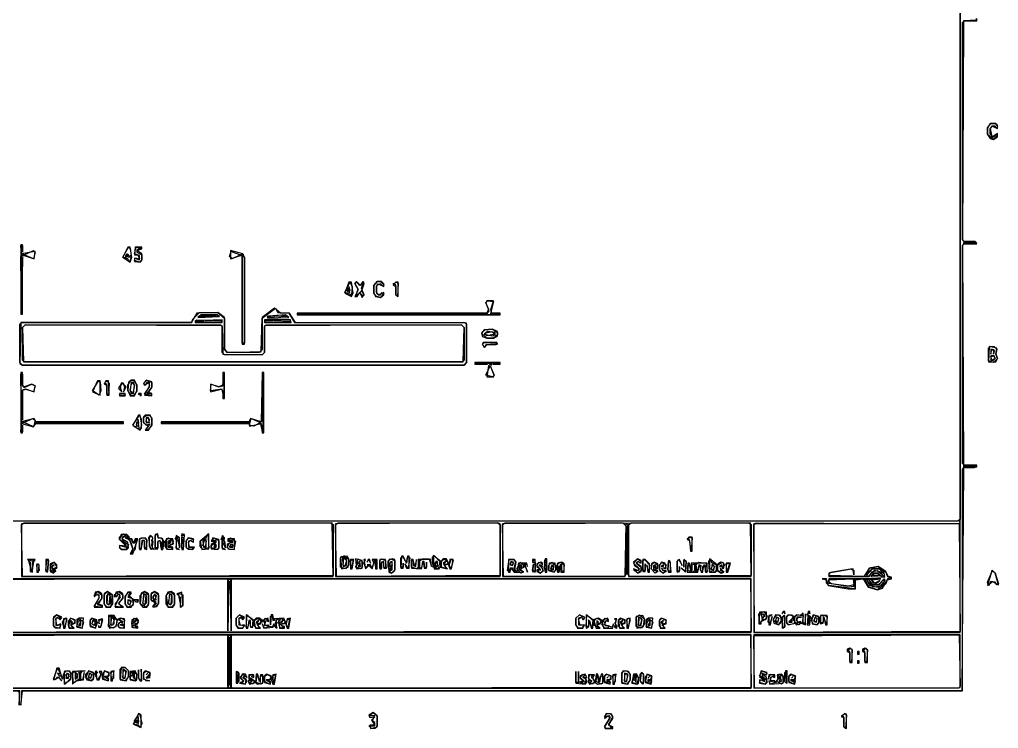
# Model space of a CAD drawing. Extents: x 68 to 2449, y 29 to 1727.
# Drawn here: x 1276 to 2449, y 29 to 878 of the extents above; entities that cross this region are included whole.
import ezdxf

# ---------------------------------------------------------------- set-up
doc = ezdxf.new("R2010")
doc.units = 0
doc.layers.add('EDGES', color=7, linetype='Continuous')

msp = doc.modelspace()

# ---------------------------------------------------------------- linework, layer by layer
at = {"layer": 'EDGES'}
for points in [[(151, 1676), (153, 1678), (2401, 1678), (2403, 1676), (2403, 279), (2400, 277), (901, 277), (899, 77), (153, 77), (151, 79)], [(151, 1677), (152, 77), (900, 77), (900, 275), (902, 277), (2401, 278), (2403, 276), (2401, 274), (2156, 274), (2156, 144), (2403, 144), (2403, 1677)], [(2440, 753), (2445, 753), (2448, 750), (2447, 747), (2445, 750), (2441, 750), (2439, 747), (2441, 737), (2444, 737), (2446, 740), (2448, 739), (2443, 734), (2436, 740), (2436, 748)], [(2439, 753), (2436, 748), (2436, 740), (2439, 735), (2443, 734), (2448, 737), (2448, 741), (2442, 737), (2439, 741), (2439, 747), (2442, 750), (2448, 747), (2448, 751), (2446, 753)], [(2407, 610), (2409, 612), (2421, 612), (2423, 610)], [(1278, 608), (1278, 525), (1280, 525), (1280, 593), (1279, 525), (1278, 594), (1282, 595), (1294, 591), (1295, 600), (1279, 597), (1278, 607), (1280, 607), (1280, 599), (1280, 608)], [(1295, 599), (1293, 591), (1282, 596), (1293, 601)], [(1407, 605), (1409, 604), (1410, 595), (1408, 594), (1405, 597), (1403, 594), (1410, 593), (1408, 587), (1406, 591), (1400, 593)], [(1406, 605), (1400, 593), (1409, 587), (1411, 593), (1409, 605)], [(1416, 605), (1422, 604), (1417, 602), (1417, 599), (1423, 596), (1423, 590), (1420, 587), (1414, 589), (1415, 592), (1420, 590), (1420, 595), (1414, 597)], [(1415, 605), (1414, 596), (1418, 596), (1420, 591), (1414, 592), (1414, 588), (1421, 587), (1423, 589), (1423, 597), (1417, 601), (1423, 603), (1423, 605)], [(1528, 594), (1530, 600), (1541, 596), (1531, 591)], [(1529, 601), (1529, 591), (1541, 595), (1546, 593), (1546, 490), (1543, 490), (1543, 593), (1543, 489), (1546, 489), (1546, 593), (1544, 597)], [(1278, 596), (1282, 596)], [(1404, 596), (1406, 597), (1407, 595), (1405, 594)], [(1541, 596), (1545, 596)], [(1672, 563), (1675, 558), (1674, 548), (1666, 551)], [(1671, 563), (1666, 550), (1674, 546), (1676, 550), (1674, 563)], [(1688, 564), (1689, 561), (1686, 553), (1679, 546), (1682, 555), (1678, 562), (1680, 564), (1685, 559)], [(1680, 564), (1678, 561), (1682, 554), (1678, 546), (1681, 546), (1684, 551), (1687, 545), (1689, 549), (1686, 556), (1689, 564), (1684, 559)], [(1705, 564), (1709, 564), (1713, 560), (1712, 558), (1709, 561), (1704, 559), (1704, 550), (1706, 548), (1709, 548), (1711, 551), (1713, 550), (1709, 545), (1704, 546), (1701, 550), (1701, 559)], [(1705, 564), (1701, 559), (1701, 550), (1703, 546), (1709, 545), (1713, 548), (1713, 551), (1707, 548), (1704, 551), (1704, 558), (1706, 561), (1713, 558), (1713, 561), (1710, 564)], [(1728, 563), (1730, 562), (1729, 546), (1727, 548), (1727, 560), (1724, 561)], [(1727, 563), (1724, 560), (1727, 558), (1727, 548), (1730, 546), (1730, 563)], [(1671, 558), (1672, 553), (1669, 553), (1670, 556), (1669, 552), (1672, 551)], [(1686, 553), (1689, 548), (1688, 546), (1684, 551)], [(1844, 540), (1840, 524), (1609, 525), (1837, 526), (1839, 529), (1835, 539), (1837, 541)], [(1852, 526), (1842, 526), (1841, 530), (1844, 541), (1836, 541), (1835, 538), (1838, 531), (1836, 526), (1609, 526), (1609, 524), (1852, 524)], [(1672, 548), (1674, 547)], [(1812, 513), (1812, 467), (1809, 464), (1280, 464), (1277, 467), (1277, 513), (1279, 515), (1483, 515), (1484, 519), (1492, 527), (1514, 527), (1522, 520), (1522, 483), (1525, 479), (1566, 480), (1567, 520), (1583, 532), (1586, 527), (1599, 526), (1606, 515), (1810, 515)], [(1812, 514), (1607, 515), (1600, 526), (1589, 526), (1582, 532), (1567, 521), (1567, 483), (1564, 479), (1525, 479), (1522, 483), (1522, 521), (1514, 527), (1489, 526), (1482, 515), (1278, 515), (1277, 466), (1280, 464), (1809, 464), (1812, 467)], [(1487, 516), (1489, 518), (1519, 517), (1518, 515)], [(1487, 517), (1487, 515), (1519, 515), (1519, 518)], [(1490, 521), (1516, 522), (1513, 524), (1494, 524)], [(1491, 522), (1494, 524), (1502, 524), (1504, 522)], [(1504, 522), (1506, 524), (1516, 522)], [(1570, 517), (1600, 518), (1602, 516), (1571, 515)], [(1570, 518), (1570, 515), (1602, 515), (1601, 518)], [(1598, 522), (1573, 521), (1575, 523), (1589, 524)], [(1599, 521), (1595, 524), (1573, 522), (1574, 520)], [(1841, 525), (1851, 525)], [(1280, 509), (1283, 512), (1517, 512), (1519, 510), (1520, 477), (1567, 476), (1570, 479), (1570, 510), (1572, 512), (1806, 512), (1809, 509), (1809, 470), (1807, 468), (1282, 468), (1280, 470)], [(1280, 509), (1281, 468), (1808, 468), (1809, 509), (1806, 512), (1570, 511), (1570, 479), (1567, 476), (1522, 476), (1519, 479), (1519, 511), (1283, 512)], [(1830, 502), (1834, 506), (1843, 507), (1849, 503), (1849, 500), (1844, 496), (1836, 496)], [(1830, 502), (1831, 498), (1836, 496), (1844, 496), (1849, 499), (1849, 504), (1843, 507), (1833, 506)], [(1833, 501), (1843, 499), (1846, 500), (1846, 503), (1837, 504)], [(1834, 502), (1842, 504), (1846, 501), (1836, 499)], [(1831, 489), (1833, 491), (1848, 490), (1847, 488), (1835, 488), (1834, 485)], [(1831, 489), (1833, 485), (1836, 488), (1849, 489), (1848, 491), (1832, 491)], [(2439, 486), (2444, 486), (2447, 483), (2446, 477), (2448, 472), (2443, 467), (2437, 469), (2437, 484)], [(2438, 486), (2437, 468), (2446, 468), (2448, 472), (2446, 477), (2447, 484)], [(2440, 483), (2440, 477), (2441, 483), (2444, 481), (2443, 477), (2444, 482)], [(2440, 474), (2443, 475), (2445, 472), (2441, 470)], [(2440, 475), (2440, 470), (2443, 470), (2445, 472), (2444, 475)], [(1822, 467), (1822, 465), (1837, 465), (1823, 465), (1823, 467), (1841, 466), (1838, 463), (1836, 450), (1844, 450), (1845, 452), (1841, 462), (1842, 467), (1851, 466), (1843, 465), (1852, 465), (1852, 467)], [(1840, 463), (1845, 452), (1843, 450), (1835, 452)], [(1278, 455), (1278, 383), (1280, 383), (1280, 392), (1280, 384), (1278, 384), (1279, 394), (1293, 390), (1296, 394), (1401, 394), (1401, 396), (1296, 396), (1294, 400), (1279, 396), (1278, 453), (1280, 453), (1280, 439), (1282, 437), (1291, 441), (1295, 439), (1293, 432), (1284, 435), (1280, 434), (1280, 398), (1280, 434), (1284, 435), (1294, 432), (1295, 439), (1291, 441), (1282, 438), (1280, 440), (1280, 455)], [(1410, 446), (1413, 446), (1417, 440), (1417, 433), (1413, 427), (1410, 427), (1406, 434), (1406, 440)], [(1410, 446), (1407, 443), (1406, 434), (1409, 427), (1414, 427), (1417, 433), (1417, 440), (1414, 446)], [(1429, 446), (1435, 443), (1435, 438), (1429, 430), (1434, 430), (1434, 427), (1426, 429), (1432, 438), (1432, 443), (1429, 443), (1427, 440), (1425, 442)], [(1428, 446), (1425, 442), (1426, 440), (1431, 443), (1432, 439), (1426, 428), (1435, 427), (1435, 430), (1431, 431), (1435, 437), (1435, 444)], [(1569, 455), (1567, 455), (1566, 396), (1553, 400), (1551, 396), (1446, 396), (1446, 394), (1551, 394), (1552, 391), (1566, 394), (1567, 383), (1569, 383)], [(1520, 455), (1520, 440), (1515, 438), (1505, 441), (1505, 432), (1518, 435), (1520, 433), (1520, 424), (1522, 424), (1522, 455)], [(1521, 454), (1521, 425), (1519, 435), (1505, 433), (1506, 441), (1515, 438), (1520, 439)], [(1568, 454), (1568, 383), (1565, 395), (1567, 397)], [(1371, 445), (1373, 444), (1374, 433), (1372, 428), (1364, 433)], [(1370, 445), (1364, 432), (1373, 428), (1373, 445)], [(1381, 445), (1384, 442), (1383, 428), (1381, 429), (1381, 441), (1378, 442)], [(1380, 445), (1378, 441), (1381, 440), (1381, 428), (1384, 428), (1383, 445)], [(1399, 443), (1395, 436), (1399, 432), (1397, 438), (1400, 443), (1402, 438), (1401, 432), (1404, 438)], [(1395, 437), (1398, 437)], [(1411, 443), (1414, 440), (1412, 430), (1409, 434)], [(1410, 443), (1409, 434), (1410, 430), (1413, 430), (1414, 440), (1413, 443)], [(1396, 429), (1402, 430), (1403, 428), (1397, 427)], [(1396, 430), (1396, 427), (1403, 427), (1403, 430)], [(1419, 429), (1421, 430), (1422, 428)], [(1419, 430), (1422, 427), (1422, 430)], [(1295, 398), (1293, 390), (1282, 395), (1292, 400)], [(1420, 404), (1422, 399), (1422, 388), (1420, 386), (1418, 399), (1419, 394), (1417, 393), (1417, 396), (1416, 392), (1419, 391), (1414, 390), (1412, 392)], [(1419, 404), (1412, 392), (1421, 386), (1423, 392), (1421, 404)], [(1428, 404), (1432, 404), (1435, 400), (1435, 392), (1430, 386), (1428, 388), (1433, 393), (1428, 392), (1425, 395), (1425, 401)], [(1427, 404), (1425, 402), (1425, 395), (1431, 391), (1427, 386), (1431, 386), (1435, 392), (1435, 400), (1433, 404)], [(1429, 401), (1432, 399), (1431, 395), (1428, 396)], [(1428, 401), (1428, 395), (1432, 395), (1431, 401)], [(1552, 392), (1554, 400), (1565, 395), (1557, 391)], [(1278, 395), (1282, 395)], [(1295, 395), (1400, 395)], [(1446, 395), (1552, 395)], [(2407, 343), (2423, 343), (2420, 341), (2409, 341)], [(1279, 273), (1282, 275), (1649, 275), (1652, 273), (1652, 212), (1280, 211)], [(1279, 274), (1279, 211), (1652, 211), (1651, 275)], [(1655, 273), (1658, 275), (1849, 275), (1852, 273), (1852, 212), (1656, 211)], [(1655, 274), (1655, 211), (1852, 211), (1852, 274), (1849, 275)], [(1855, 273), (1858, 275), (1999, 275), (2003, 271), (2003, 214), (2001, 211), (1856, 211)], [(1855, 274), (1855, 211), (2002, 211), (2003, 274), (2006, 273), (2006, 211), (2153, 211), (2152, 275)], [(2005, 272), (2009, 275), (2150, 275), (2153, 273), (2153, 212), (2007, 211), (2005, 214)], [(2156, 273), (2159, 275), (2402, 274), (2403, 145), (2157, 144)], [(1401, 262), (1407, 258), (1405, 256), (1402, 259), (1399, 258), (1400, 254), (1407, 249), (1404, 243), (1399, 243), (1396, 246), (1397, 248), (1404, 246), (1404, 249), (1396, 255), (1396, 258)], [(1398, 261), (1396, 255), (1404, 247), (1396, 248), (1396, 245), (1398, 243), (1405, 243), (1407, 245), (1406, 252), (1399, 256), (1402, 259), (1409, 254), (1412, 244), (1409, 238), (1412, 238), (1418, 256), (1415, 256), (1413, 251), (1411, 256), (1406, 256), (1408, 258), (1405, 261)], [(1433, 260), (1431, 257), (1433, 244), (1442, 244), (1442, 252), (1444, 254), (1446, 252), (1446, 243), (1448, 243), (1448, 256), (1443, 257), (1442, 262), (1439, 261), (1439, 244), (1437, 243), (1435, 248), (1436, 257)], [(1434, 260), (1436, 256), (1434, 254), (1436, 253), (1435, 243), (1432, 247), (1432, 257)], [(1441, 262), (1442, 257), (1446, 257), (1449, 253), (1448, 244), (1446, 245), (1445, 254), (1442, 253), (1442, 245), (1439, 245), (1439, 260)], [(1464, 260), (1464, 244), (1468, 243), (1464, 245), (1465, 254), (1463, 256), (1465, 260), (1468, 245), (1468, 257)], [(1470, 260), (1472, 262), (1474, 260)], [(1471, 262), (1470, 247), (1471, 243), (1473, 243), (1474, 261)], [(1471, 258), (1473, 257)], [(1502, 262), (1503, 245), (1496, 243), (1493, 247), (1493, 253), (1500, 257)], [(1503, 262), (1493, 253), (1495, 243), (1503, 244)], [(1520, 260), (1521, 254), (1518, 255)], [(1519, 260), (1519, 244), (1523, 243), (1519, 245), (1519, 254), (1522, 253), (1523, 245), (1521, 249), (1522, 257)], [(2079, 258), (2082, 257), (2081, 241), (2079, 255), (2076, 256)], [(2078, 258), (2076, 255), (2079, 254), (2080, 241), (2082, 241), (2082, 258)], [(1416, 256), (1415, 244), (1410, 238), (1412, 244), (1408, 255), (1410, 256), (1412, 251), (1414, 251)], [(1422, 257), (1426, 257), (1429, 254), (1428, 244), (1426, 245), (1426, 254), (1423, 254), (1422, 244), (1420, 244), (1420, 255)], [(1420, 256), (1420, 243), (1422, 243), (1424, 254), (1426, 253), (1426, 244), (1429, 243), (1429, 255), (1427, 257)], [(1455, 257), (1461, 253), (1459, 249), (1454, 250), (1458, 252), (1457, 254), (1454, 253), (1454, 246), (1459, 246), (1459, 243), (1454, 243), (1451, 247), (1451, 253)], [(1452, 256), (1452, 244), (1460, 243), (1460, 246), (1454, 247), (1461, 250), (1460, 256)], [(1454, 253), (1458, 253), (1456, 251)], [(1472, 256), (1472, 243), (1470, 247)], [(1479, 257), (1485, 255), (1484, 252), (1482, 254), (1479, 253), (1479, 246), (1486, 246), (1483, 243), (1479, 243), (1476, 246), (1476, 253)], [(1479, 257), (1476, 254), (1476, 245), (1484, 243), (1486, 246), (1480, 246), (1479, 252), (1481, 254), (1485, 252), (1485, 256)], [(1500, 255), (1496, 253), (1497, 246), (1500, 246)], [(1498, 254), (1500, 253), (1499, 246), (1496, 248)], [(1509, 257), (1515, 254), (1515, 245), (1513, 243), (1506, 245), (1506, 248), (1512, 252), (1512, 254), (1507, 254)], [(1508, 257), (1506, 253), (1512, 253), (1506, 249), (1506, 244), (1513, 243), (1515, 244), (1515, 255)], [(1510, 249), (1509, 246), (1512, 246), (1512, 249)], [(1511, 249), (1512, 247), (1510, 246)], [(1529, 257), (1535, 253), (1533, 243), (1528, 243), (1525, 246), (1528, 251), (1532, 252), (1531, 254), (1526, 254)], [(1526, 256), (1526, 253), (1532, 253), (1525, 249), (1526, 244), (1534, 243), (1534, 256)], [(1529, 249), (1528, 246), (1532, 246), (1532, 249)], [(1528, 247), (1532, 248), (1531, 246)], [(1665, 236), (1671, 231), (1671, 225), (1667, 220), (1661, 222), (1661, 233), (1663, 235), (1664, 223), (1668, 224), (1668, 231), (1664, 234)], [(1669, 235), (1661, 234), (1662, 220), (1670, 222), (1671, 232)], [(1734, 235), (1733, 221), (1736, 221), (1736, 227), (1736, 222), (1733, 222), (1733, 233), (1735, 235), (1740, 227), (1741, 234), (1744, 233), (1742, 221), (1738, 226), (1740, 221), (1743, 221), (1743, 235), (1741, 235), (1740, 227), (1736, 235)], [(1773, 236), (1780, 229), (1778, 220), (1772, 222), (1771, 234)], [(1772, 236), (1773, 220), (1779, 220), (1780, 222), (1789, 220), (1785, 224), (1790, 226), (1792, 220), (1794, 220), (1796, 231), (1792, 231), (1791, 225), (1788, 232), (1784, 232), (1781, 229)], [(1286, 231), (1289, 228), (1289, 217), (1292, 216), (1292, 227), (1295, 231)], [(1287, 231), (1293, 229), (1291, 216)], [(1292, 230), (1295, 230)], [(1299, 226), (1300, 218), (1298, 216), (1297, 225)], [(1297, 226), (1297, 216), (1299, 216), (1300, 225)], [(1309, 231), (1311, 230), (1310, 217), (1308, 218)], [(1308, 231), (1308, 217), (1310, 216), (1311, 231)], [(1313, 225), (1318, 228), (1321, 222), (1317, 220), (1315, 222), (1318, 225), (1314, 223)], [(1318, 228), (1313, 226), (1313, 217), (1317, 215), (1320, 218), (1316, 219), (1321, 221), (1321, 225)], [(1315, 224), (1318, 224)], [(1665, 233), (1668, 230), (1666, 223), (1664, 224)], [(1676, 231), (1674, 220), (1673, 230)], [(1677, 231), (1673, 231), (1673, 220), (1675, 220)], [(1682, 232), (1687, 229), (1687, 222), (1685, 220), (1679, 222), (1682, 227), (1684, 226), (1682, 223), (1685, 223), (1684, 229), (1680, 227)], [(1679, 232), (1680, 220), (1687, 221), (1687, 230)], [(1682, 224), (1684, 223)], [(1689, 231), (1691, 220), (1695, 224), (1699, 220), (1702, 231), (1703, 220), (1705, 220), (1705, 231), (1699, 231), (1701, 227), (1698, 221), (1697, 225), (1693, 225), (1694, 223), (1691, 222), (1689, 227), (1691, 231)], [(1694, 231), (1693, 228), (1695, 231), (1697, 227), (1696, 231)], [(1704, 231), (1704, 220)], [(1710, 232), (1715, 230), (1715, 221), (1713, 222), (1713, 229), (1710, 228), (1710, 221), (1708, 221), (1708, 230)], [(1708, 231), (1708, 220), (1710, 220), (1710, 227), (1712, 229), (1713, 221), (1716, 221), (1715, 231)], [(1721, 232), (1726, 230), (1726, 219), (1722, 215), (1719, 217), (1723, 219), (1723, 229), (1720, 228), (1720, 223), (1723, 221), (1720, 220), (1718, 222), (1718, 229)], [(1723, 232), (1718, 230), (1719, 216), (1722, 215), (1726, 218), (1726, 231)], [(1722, 229), (1723, 224), (1721, 223), (1720, 227)], [(1769, 231), (1754, 231), (1754, 222), (1752, 220), (1746, 222), (1746, 230), (1748, 230), (1748, 224), (1751, 223), (1752, 231), (1750, 223), (1748, 231), (1746, 231), (1746, 221), (1758, 220), (1760, 229), (1761, 221), (1764, 221), (1764, 228), (1764, 222), (1762, 221), (1761, 229), (1759, 229), (1758, 221), (1756, 221), (1756, 230), (1759, 232), (1767, 232), (1770, 223)], [(1755, 231), (1755, 220)], [(1776, 229), (1777, 224), (1775, 223), (1774, 227)], [(1775, 229), (1774, 223), (1777, 223), (1777, 229)], [(1781, 229), (1781, 222)], [(1785, 232), (1790, 228), (1788, 225), (1785, 226), (1787, 229), (1784, 227), (1788, 220), (1782, 222), (1782, 229)], [(1794, 232), (1796, 230), (1793, 220), (1791, 225)], [(1863, 231), (1868, 231), (1871, 228), (1869, 217), (1867, 221), (1864, 221), (1863, 216), (1861, 218)], [(1862, 231), (1862, 216), (1864, 216), (1865, 221), (1869, 216), (1880, 216), (1876, 220), (1881, 222), (1881, 227), (1885, 216), (1882, 224), (1883, 227), (1885, 223), (1884, 227), (1874, 227), (1872, 216), (1869, 221), (1871, 229), (1869, 231)], [(1866, 229), (1868, 227), (1866, 224), (1864, 226)], [(1865, 229), (1864, 225), (1867, 224), (1868, 228)], [(1876, 228), (1880, 225), (1879, 221), (1875, 222), (1878, 223), (1877, 225), (1875, 224), (1875, 219), (1880, 217), (1877, 215), (1872, 220)], [(1875, 224), (1878, 224)], [(1891, 231), (1891, 228), (1894, 228), (1894, 217), (1891, 218), (1892, 226), (1891, 217), (1894, 216), (1894, 231)], [(1891, 230), (1894, 230)], [(1899, 228), (1903, 226), (1902, 224), (1899, 225), (1903, 220), (1903, 217), (1900, 215), (1896, 218), (1901, 219), (1896, 224)], [(1901, 228), (1896, 226), (1896, 223), (1901, 219), (1896, 219), (1896, 217), (1900, 215), (1904, 218), (1902, 222), (1903, 227)], [(1899, 224), (1903, 223)], [(1906, 232), (1905, 222), (1906, 216), (1908, 216), (1908, 232)], [(1905, 230), (1908, 230)], [(1905, 228), (1907, 229), (1908, 227)], [(1907, 226), (1907, 216), (1905, 222)], [(1914, 228), (1919, 224), (1919, 219), (1916, 216), (1910, 219), (1910, 224)], [(1911, 227), (1910, 218), (1917, 216), (1919, 219), (1918, 227)], [(1914, 225), (1913, 219), (1916, 219), (1916, 224)], [(1914, 224), (1916, 223), (1915, 219), (1913, 220)], [(1924, 228), (1929, 225), (1928, 216), (1926, 218), (1926, 225), (1924, 225), (1923, 217), (1921, 217), (1921, 226)], [(1921, 227), (1921, 216), (1923, 216), (1923, 223), (1925, 225), (1925, 216), (1929, 216), (1929, 226), (1926, 228)], [(2017, 232), (2021, 229), (2020, 227), (2018, 229), (2015, 227), (2021, 222), (2021, 218), (2017, 215), (2012, 219), (2018, 218), (2019, 220), (2012, 227)], [(2017, 232), (2012, 228), (2013, 224), (2019, 220), (2017, 218), (2012, 220), (2017, 215), (2021, 217), (2021, 223), (2015, 227), (2017, 229), (2021, 227), (2021, 230)], [(2023, 231), (2023, 217), (2026, 217), (2026, 226), (2026, 218), (2023, 218), (2023, 230), (2025, 231), (2031, 225), (2030, 216), (2028, 225), (2029, 216), (2031, 216), (2031, 226), (2026, 231)], [(2037, 228), (2041, 225), (2040, 221), (2036, 222), (2039, 223), (2038, 225), (2036, 224), (2036, 219), (2041, 217), (2038, 215), (2033, 220), (2034, 226)], [(2037, 228), (2034, 227), (2033, 220), (2038, 215), (2041, 218), (2036, 220), (2041, 221), (2041, 226)], [(2036, 224), (2039, 224)], [(2046, 228), (2051, 225), (2050, 221), (2048, 221), (2051, 221), (2050, 227), (2046, 228), (2043, 225), (2043, 218), (2048, 215), (2051, 218), (2047, 218), (2046, 221), (2047, 218), (2051, 217), (2047, 215), (2043, 219), (2043, 224)], [(2048, 225), (2045, 223), (2048, 223)], [(2054, 230), (2053, 219), (2054, 216), (2057, 216), (2056, 229)], [(2054, 229), (2056, 228), (2056, 216), (2053, 219)], [(2067, 231), (2064, 229), (2064, 216), (2067, 217), (2067, 223), (2067, 218), (2064, 217), (2064, 229), (2066, 231), (2070, 224)], [(2072, 231), (2072, 222), (2072, 230), (2075, 229), (2074, 217), (2069, 221), (2074, 216), (2075, 229)], [(2100, 227), (2081, 227), (2081, 219), (2079, 227), (2077, 227), (2076, 216), (2089, 216), (2091, 225), (2093, 216), (2095, 216), (2095, 223), (2097, 225), (2098, 216), (2100, 216)], [(2078, 227), (2080, 218), (2082, 218), (2082, 225), (2085, 226), (2085, 218), (2083, 216), (2077, 218)], [(2086, 227), (2086, 216)], [(2087, 225), (2090, 228), (2099, 227), (2100, 217), (2098, 217), (2098, 224), (2096, 225), (2094, 216), (2092, 219), (2093, 224), (2090, 225), (2088, 216)], [(2104, 232), (2105, 228), (2111, 225), (2111, 218), (2109, 216), (2103, 217), (2102, 229)], [(2103, 232), (2103, 216), (2110, 216), (2112, 218), (2117, 215), (2120, 216), (2116, 221), (2116, 218), (2120, 217), (2117, 215), (2113, 218), (2113, 225), (2118, 228), (2121, 225), (2118, 221), (2120, 221), (2120, 227), (2116, 228), (2112, 225)], [(2106, 226), (2105, 219), (2108, 218), (2109, 223)], [(2107, 225), (2109, 223), (2107, 218), (2105, 220)], [(2112, 225), (2112, 218)], [(2115, 223), (2118, 223), (2118, 225)], [(2127, 227), (2124, 216), (2123, 226)], [(2128, 227), (2123, 227), (2123, 216), (2125, 216)], [(2321, 210), (2317, 211), (2314, 217), (2305, 223), (2294, 221), (2288, 211), (2246, 212), (2248, 216), (2272, 220), (2276, 218), (2276, 213), (2275, 220), (2246, 215), (2246, 211), (2294, 211), (2298, 217), (2304, 218), (2310, 213), (2309, 211), (2305, 215), (2299, 215), (2296, 211), (2313, 210), (2312, 215), (2306, 220), (2298, 220), (2289, 212), (2295, 221), (2305, 223), (2314, 216), (2316, 211), (2321, 209), (2316, 208), (2314, 202), (2304, 195), (2294, 198), (2289, 207), (2291, 207), (2295, 200), (2305, 198), (2312, 203), (2313, 208), (2305, 201), (2297, 202), (2294, 207), (2296, 208), (2298, 204), (2303, 203), (2307, 206), (2301, 203), (2297, 207), (2308, 208), (2246, 208), (2246, 203), (2276, 199), (2277, 208), (2277, 196), (2246, 200), (2243, 203), (2243, 208), (2238, 208), (2243, 207), (2245, 200), (2269, 196), (2278, 196), (2278, 207), (2287, 208), (2293, 198), (2304, 195), (2310, 197), (2316, 207), (2321, 208)], [(1313, 222), (1316, 221), (1316, 218), (1320, 217), (1315, 216)], [(1719, 219), (1723, 219)], [(2291, 212), (2298, 220), (2306, 220), (2313, 213), (2311, 211), (2308, 216), (2300, 218), (2293, 211)], [(2297, 212), (2300, 215), (2304, 215), (2307, 212)], [(2442, 218), (2445, 215), (2449, 202), (2447, 201), (2445, 204), (2440, 205), (2437, 200), (2436, 204)], [(2441, 218), (2436, 200), (2442, 205), (2449, 201), (2445, 215)], [(903, 207), (1525, 208), (1527, 205), (1526, 146), (1526, 206), (1528, 208), (1530, 206), (1530, 146), (1529, 205), (1531, 208), (2152, 208), (2153, 145), (904, 144)], [(903, 208), (903, 144), (2153, 144), (2153, 208)], [(2246, 207), (2275, 208), (2276, 201), (2268, 199), (2249, 202), (2246, 204)], [(2291, 207), (2293, 208), (2298, 201), (2306, 201), (2312, 208), (2313, 206), (2307, 199), (2299, 198)], [(1370, 193), (1375, 189), (1375, 185), (1370, 177), (1375, 176), (1375, 174), (1366, 175), (1372, 185), (1372, 189), (1366, 188)], [(1367, 192), (1366, 187), (1370, 190), (1372, 186), (1366, 174), (1376, 174), (1376, 176), (1370, 178), (1375, 184), (1375, 190), (1371, 193)], [(1382, 193), (1388, 188), (1388, 178), (1385, 174), (1381, 174), (1378, 178), (1378, 189)], [(1382, 193), (1378, 190), (1378, 178), (1380, 174), (1386, 174), (1388, 189)], [(1383, 190), (1385, 187), (1385, 179), (1383, 177), (1381, 179), (1381, 188)], [(1382, 190), (1381, 178), (1384, 177), (1385, 188)], [(1395, 193), (1400, 189), (1400, 185), (1395, 179), (1399, 174), (1391, 175), (1397, 189), (1394, 190), (1392, 187), (1390, 189)], [(1392, 192), (1390, 187), (1393, 187), (1395, 190), (1397, 186), (1391, 178), (1391, 174), (1401, 174), (1395, 178), (1400, 185), (1400, 190), (1396, 193)], [(1407, 192), (1410, 191), (1406, 186), (1411, 185), (1413, 181), (1412, 176), (1406, 174), (1403, 178), (1403, 187)], [(1406, 192), (1403, 187), (1403, 178), (1405, 174), (1410, 174), (1413, 178), (1412, 182), (1418, 183), (1417, 180), (1415, 181), (1418, 180), (1419, 183), (1413, 183), (1407, 188), (1410, 192)], [(1426, 193), (1431, 189), (1431, 178), (1428, 174), (1421, 178), (1421, 188)], [(1426, 193), (1422, 191), (1421, 178), (1424, 174), (1429, 174), (1431, 177), (1431, 190)], [(1426, 190), (1428, 188), (1428, 179), (1426, 177), (1424, 179)], [(1425, 190), (1424, 179), (1427, 177), (1428, 189)], [(1438, 193), (1443, 189), (1443, 179), (1439, 174), (1436, 175), (1440, 180), (1434, 183), (1434, 190)], [(1438, 193), (1434, 191), (1434, 182), (1440, 179), (1436, 174), (1441, 175), (1443, 178), (1443, 190)], [(1439, 190), (1436, 187), (1437, 183), (1440, 183)], [(1438, 189), (1440, 188), (1439, 183), (1436, 185)], [(1457, 193), (1462, 189), (1462, 178), (1459, 174), (1455, 174), (1452, 178), (1452, 188)], [(1458, 193), (1454, 192), (1452, 188), (1454, 174), (1460, 174), (1462, 177), (1462, 190)], [(1457, 190), (1459, 188), (1459, 179), (1457, 177), (1455, 179)], [(1456, 190), (1455, 179), (1458, 177), (1459, 189)], [(1471, 192), (1465, 190), (1469, 186), (1469, 174), (1472, 176)], [(1467, 191), (1472, 189), (1472, 176), (1470, 174)], [(1407, 183), (1410, 181), (1408, 177), (1406, 179)], [(1406, 183), (1406, 178), (1409, 177), (1410, 182)], [(1321, 165), (1327, 161), (1320, 161), (1320, 152), (1326, 153), (1324, 149), (1320, 149), (1317, 152), (1317, 161)], [(1321, 165), (1317, 162), (1317, 151), (1325, 149), (1326, 154), (1321, 152), (1320, 160), (1322, 162), (1325, 159), (1327, 162)], [(1386, 165), (1393, 159), (1392, 152), (1389, 149), (1383, 151), (1384, 164), (1386, 163), (1386, 152), (1390, 154), (1390, 159)], [(1540, 165), (1546, 161), (1539, 161), (1539, 153), (1546, 152), (1543, 149), (1539, 149), (1536, 153), (1536, 161)], [(1540, 165), (1536, 161), (1536, 152), (1538, 149), (1544, 149), (1546, 153), (1541, 152), (1539, 160), (1541, 162), (1544, 159), (1546, 162)], [(1549, 165), (1556, 158), (1555, 150), (1553, 151), (1553, 158), (1551, 158), (1550, 150), (1548, 150)], [(1548, 149), (1550, 149), (1552, 158), (1553, 150), (1556, 150), (1557, 158), (1559, 149), (1565, 149), (1561, 153), (1565, 154), (1567, 158), (1568, 156), (1571, 161), (1575, 158), (1570, 157), (1570, 152), (1574, 153), (1575, 151), (1570, 149), (1567, 154), (1569, 149), (1580, 150), (1581, 152), (1585, 149), (1583, 155), (1585, 160), (1587, 159), (1588, 149), (1594, 149), (1594, 151), (1590, 152), (1594, 150), (1589, 149), (1587, 153), (1595, 155), (1597, 149), (1599, 149), (1601, 161), (1597, 160), (1596, 154), (1593, 161), (1582, 160), (1581, 158), (1580, 165), (1578, 165), (1577, 153), (1577, 163), (1579, 165), (1580, 158), (1584, 159), (1584, 149), (1581, 154), (1579, 150), (1570, 153), (1572, 158), (1575, 157), (1574, 161), (1567, 158), (1564, 161), (1560, 161), (1557, 158), (1548, 165)], [(1947, 165), (1953, 162), (1952, 159), (1950, 162), (1946, 161), (1946, 153), (1953, 153), (1950, 149), (1946, 149), (1943, 153), (1943, 161)], [(1947, 165), (1943, 161), (1943, 153), (1945, 149), (1951, 149), (1953, 153), (1948, 152), (1946, 160), (1949, 162), (1952, 159), (1953, 162)], [(1956, 165), (1963, 158), (1962, 149), (1958, 159), (1958, 151), (1955, 151)], [(1955, 165), (1955, 149), (1958, 150), (1959, 158), (1961, 149), (1963, 149), (1964, 159), (1967, 149), (1972, 149), (1968, 153), (1972, 154), (1974, 158), (1976, 149), (1987, 149), (1988, 154), (1986, 150), (1977, 153), (1979, 158), (1982, 157), (1981, 161), (1974, 158), (1970, 161), (1963, 159)], [(2019, 165), (2025, 160), (2025, 154), (2021, 149), (2015, 151), (2015, 162)], [(2168, 169), (2172, 163), (2169, 159), (2166, 159), (2169, 165), (2165, 166), (2166, 159), (2163, 154), (2162, 166)], [(2171, 168), (2163, 168), (2162, 154), (2165, 154), (2165, 157), (2171, 160)], [(2165, 165), (2167, 166), (2169, 163), (2166, 162)], [(2178, 165), (2174, 164), (2174, 153), (2176, 153), (2178, 163), (2175, 154), (2173, 156), (2174, 163)], [(2183, 165), (2186, 165), (2189, 160), (2188, 155), (2185, 153), (2179, 159)], [(2182, 165), (2179, 159), (2180, 155), (2186, 153), (2189, 158), (2188, 164)], [(2191, 169), (2190, 166), (2192, 169), (2193, 166), (2193, 169)], [(2218, 166), (2217, 153), (2215, 156), (2215, 167), (2212, 164), (2207, 165), (2205, 163), (2197, 165), (2195, 163), (2195, 155), (2197, 153), (2205, 155), (2207, 153), (2213, 155), (2218, 153)], [(2198, 165), (2201, 165), (2203, 162), (2198, 156), (2202, 156), (2201, 158), (2203, 159), (2205, 157), (2204, 154), (2198, 153), (2195, 156), (2195, 162)], [(2208, 165), (2215, 164), (2214, 154), (2212, 157), (2209, 156), (2207, 158), (2209, 162), (2213, 162), (2208, 162), (2207, 160), (2208, 156), (2212, 156), (2210, 153), (2205, 156), (2205, 162)], [(2221, 169), (2220, 153), (2223, 153), (2224, 163), (2220, 165), (2222, 169), (2223, 166), (2223, 169)], [(2228, 165), (2234, 162), (2234, 156), (2231, 153), (2227, 154), (2225, 158)], [(2227, 165), (2225, 161), (2226, 154), (2232, 153), (2234, 155), (2234, 163)], [(2238, 165), (2244, 163), (2243, 154), (2239, 163), (2239, 156), (2236, 155), (2236, 163)], [(1331, 161), (1333, 159), (1330, 149), (1328, 156)], [(1333, 161), (1329, 160), (1329, 149), (1331, 149)], [(1338, 161), (1343, 158), (1341, 154), (1338, 155), (1340, 156), (1338, 158), (1338, 152), (1341, 149), (1337, 149), (1335, 152), (1335, 157)], [(1337, 161), (1335, 151), (1336, 149), (1342, 149), (1338, 153), (1343, 155), (1343, 159)], [(1348, 161), (1353, 156), (1351, 149), (1345, 151), (1347, 158), (1350, 157), (1347, 152), (1350, 152), (1350, 158), (1345, 159)], [(1348, 161), (1345, 159), (1345, 150), (1352, 149), (1353, 161)], [(1364, 161), (1370, 156), (1367, 149), (1361, 152), (1361, 158)], [(1363, 161), (1361, 159), (1361, 151), (1368, 149), (1369, 159)], [(1365, 158), (1367, 156), (1366, 152), (1363, 154)], [(1364, 158), (1363, 154), (1367, 152), (1367, 157)], [(1376, 160), (1371, 159), (1372, 154), (1372, 159), (1376, 159), (1374, 151), (1372, 150), (1371, 152), (1371, 150), (1374, 150)], [(1383, 164), (1384, 149), (1392, 151), (1394, 160), (1400, 157), (1395, 155), (1395, 150), (1402, 149), (1402, 160), (1397, 161), (1393, 159), (1390, 164)], [(1387, 162), (1390, 159), (1388, 152), (1386, 153)], [(1398, 161), (1402, 159), (1401, 149), (1397, 149), (1394, 152), (1397, 156), (1400, 156), (1395, 159)], [(1397, 153), (1400, 152), (1400, 154)], [(1397, 153), (1400, 153)], [(1410, 155), (1413, 155)], [(1414, 161), (1419, 157), (1417, 154), (1413, 155), (1416, 158), (1411, 157)], [(1411, 159), (1411, 150), (1418, 149), (1418, 151), (1413, 153), (1418, 154), (1419, 158), (1417, 161)], [(1411, 153), (1418, 150), (1413, 149)], [(1413, 157), (1416, 157)], [(1561, 161), (1566, 158), (1564, 154), (1561, 155), (1563, 158), (1560, 156), (1564, 149), (1560, 149), (1558, 152), (1558, 158)], [(1590, 161), (1595, 157), (1593, 154), (1589, 155), (1592, 158), (1588, 154), (1586, 155)], [(1589, 157), (1592, 157)], [(1600, 161), (1598, 149), (1596, 154), (1597, 159)], [(1968, 161), (1973, 158), (1971, 154), (1968, 155), (1970, 156), (1968, 158), (1968, 152), (1971, 149), (1965, 152), (1965, 158)], [(1978, 161), (1982, 159), (1977, 156), (1978, 152), (1982, 152), (1981, 149), (1977, 149), (1974, 154)], [(1989, 160), (1991, 159), (1990, 154), (1992, 151), (1991, 149), (1989, 152), (1989, 150), (1992, 149), (1990, 155), (1992, 160)], [(1997, 161), (2002, 158), (2000, 154), (1997, 155), (1999, 158), (1996, 156), (2000, 149), (1996, 149), (1994, 152), (1994, 158)], [(1996, 161), (1994, 159), (1995, 149), (2001, 149), (1997, 153), (2002, 155), (2002, 159)], [(2006, 161), (2008, 159), (2005, 149), (2004, 159)], [(2008, 161), (2004, 160), (2004, 149), (2006, 149)], [(2023, 164), (2015, 163), (2016, 149), (2024, 151), (2025, 160)], [(2019, 162), (2022, 159), (2020, 152), (2018, 153)], [(2018, 162), (2018, 152), (2021, 152), (2022, 160)], [(2030, 161), (2035, 156), (2033, 149), (2027, 151), (2029, 158), (2032, 157), (2029, 152), (2032, 152), (2032, 158), (2028, 159)], [(2030, 161), (2027, 159), (2027, 150), (2034, 149), (2035, 161)], [(2046, 161), (2051, 158), (2050, 154), (2046, 155), (2048, 158), (2045, 156), (2049, 149), (2045, 149), (2043, 152), (2043, 158)], [(2045, 161), (2043, 159), (2044, 149), (2050, 149), (2046, 153), (2051, 154), (2051, 159)], [(2184, 162), (2186, 160), (2184, 156), (2182, 158)], [(2183, 162), (2182, 158), (2185, 156), (2186, 161)], [(2192, 164), (2193, 151), (2191, 149), (2190, 162)], [(2193, 164), (2190, 162), (2190, 149), (2193, 150)], [(2198, 157), (2202, 157)], [(2204, 163), (2204, 158)], [(2222, 164), (2222, 154)], [(2230, 162), (2232, 160), (2230, 156), (2228, 158)], [(2229, 162), (2228, 157), (2231, 156), (2232, 160)], [(2236, 164), (2236, 154), (2239, 155), (2240, 162), (2242, 153), (2244, 153), (2244, 164)], [(903, 140), (1525, 141), (1527, 138), (1527, 81), (1525, 77), (904, 77)], [(903, 141), (903, 77), (2153, 77), (2153, 141)], [(1528, 141), (1530, 139), (1530, 79), (1528, 77), (1526, 79), (1526, 139)], [(1529, 138), (1531, 141), (2152, 141), (2153, 78), (1531, 77), (1529, 80)], [(2156, 140), (2402, 141), (2403, 79), (2401, 77), (2157, 77)], [(2156, 141), (2156, 77), (2403, 78), (2403, 141)], [(2272, 125), (2274, 123), (2273, 108), (2271, 109), (2271, 121), (2268, 122)], [(2271, 125), (2268, 124), (2268, 121), (2271, 120), (2271, 108), (2274, 108), (2274, 123)], [(2280, 121), (2280, 118), (2282, 118), (2282, 121)], [(2280, 120), (2282, 119)], [(2290, 125), (2292, 123), (2291, 108), (2289, 109), (2289, 121), (2286, 122)], [(2289, 125), (2286, 124), (2286, 121), (2289, 120), (2289, 108), (2292, 108), (2292, 123)], [(2280, 110), (2280, 107), (2282, 107), (2282, 110)], [(2280, 109), (2282, 108)], [(1321, 101), (1317, 87), (1323, 90), (1327, 86), (1324, 90), (1321, 90), (1319, 87), (1317, 88), (1322, 101), (1326, 94), (1322, 95), (1324, 92), (1327, 92), (1328, 88), (1324, 101)], [(1335, 98), (1338, 95), (1338, 89), (1331, 82), (1329, 93), (1332, 98)], [(1336, 98), (1330, 97), (1330, 82), (1338, 88), (1338, 96)], [(1334, 95), (1336, 91), (1333, 89), (1332, 93)], [(1333, 95), (1332, 89), (1335, 89), (1336, 94)], [(1346, 98), (1348, 96), (1348, 88), (1341, 83), (1340, 96)], [(1355, 98), (1340, 97), (1340, 82), (1344, 86), (1353, 87), (1354, 96), (1352, 87), (1350, 88), (1350, 95), (1352, 98)], [(1343, 96), (1343, 88), (1346, 90), (1346, 94)], [(1344, 95), (1346, 93), (1344, 89)], [(1350, 97), (1349, 87), (1348, 96)], [(1360, 98), (1365, 95), (1365, 89), (1362, 86), (1356, 90), (1356, 94)], [(1359, 98), (1356, 90), (1357, 87), (1363, 86), (1365, 88), (1365, 96)], [(1361, 95), (1363, 93), (1361, 89), (1359, 91)], [(1360, 95), (1359, 90), (1362, 89), (1363, 93)], [(1368, 98), (1370, 95), (1368, 98), (1369, 87), (1372, 87), (1375, 97), (1372, 97), (1374, 93), (1370, 87), (1367, 94)], [(1379, 98), (1384, 95), (1382, 91), (1378, 91), (1383, 88), (1382, 86), (1376, 89), (1376, 94)], [(1378, 98), (1376, 88), (1383, 86), (1383, 89), (1379, 90), (1384, 92), (1384, 96)], [(1389, 98), (1389, 89), (1387, 87), (1386, 96)], [(1390, 98), (1386, 97), (1386, 86), (1388, 86)], [(1399, 102), (1403, 102), (1407, 98), (1407, 91), (1403, 86), (1397, 88), (1397, 100)], [(1398, 102), (1397, 87), (1404, 86), (1407, 91), (1407, 98), (1403, 102)], [(1400, 100), (1400, 89), (1403, 89), (1404, 98)], [(1401, 99), (1404, 97), (1402, 89), (1400, 90)], [(1412, 98), (1417, 94), (1415, 86), (1409, 88), (1409, 91), (1412, 93), (1411, 95), (1414, 94), (1412, 91), (1414, 88), (1414, 95), (1410, 96)], [(1409, 97), (1409, 87), (1415, 86), (1417, 87), (1417, 94), (1415, 98)], [(1422, 100), (1422, 86), (1419, 89), (1419, 99), (1419, 89), (1421, 86), (1423, 86)], [(1427, 98), (1425, 96), (1425, 88), (1432, 86), (1428, 86), (1425, 89), (1425, 95), (1428, 98), (1433, 95), (1428, 89), (1433, 90), (1428, 90), (1433, 92), (1433, 96)], [(1430, 95), (1428, 93)], [(1536, 97), (1536, 83), (1538, 83), (1539, 96)], [(1537, 97), (1539, 95), (1539, 85), (1537, 83)], [(1543, 94), (1541, 89), (1545, 86), (1540, 83), (1547, 82), (1548, 88), (1544, 90), (1546, 91), (1544, 90), (1548, 87), (1548, 84), (1546, 82), (1541, 84), (1545, 85), (1541, 90), (1544, 94), (1549, 90), (1547, 94)], [(1551, 93), (1551, 88), (1555, 86), (1550, 86), (1552, 82), (1559, 84), (1561, 82), (1568, 83), (1568, 93), (1565, 93), (1564, 85), (1562, 94), (1560, 94), (1559, 84), (1554, 89), (1558, 86), (1556, 82), (1551, 84), (1555, 85), (1551, 92), (1555, 94), (1557, 92), (1554, 91), (1557, 90), (1557, 93)], [(1573, 94), (1578, 91), (1576, 87), (1572, 87), (1577, 84), (1576, 82), (1570, 85), (1570, 91)], [(1572, 94), (1570, 92), (1570, 84), (1577, 82), (1577, 85), (1573, 86), (1578, 88), (1580, 82), (1582, 82), (1584, 94), (1580, 93), (1579, 87), (1578, 92)], [(1583, 94), (1581, 83), (1580, 92)], [(1943, 97), (1943, 83), (1954, 82), (1956, 84), (1955, 88), (1951, 90), (1956, 90), (1954, 94), (1948, 92), (1948, 89), (1952, 86), (1946, 84), (1946, 97), (1946, 84), (1943, 84)], [(1951, 94), (1955, 92), (1951, 91), (1955, 87), (1953, 82), (1948, 84), (1953, 85), (1948, 90)], [(1958, 93), (1958, 88), (1962, 86), (1957, 86), (1959, 82), (1966, 84), (1969, 82), (1975, 83), (1975, 94), (1973, 94), (1971, 85), (1969, 94), (1967, 94), (1966, 84), (1963, 89), (1965, 93)], [(1960, 94), (1964, 92), (1961, 91), (1965, 86), (1963, 82), (1958, 84), (1962, 85), (1958, 89)], [(1980, 94), (1985, 91), (1983, 87), (1980, 87), (1980, 85), (1984, 84), (1983, 82), (1977, 85), (1977, 91)], [(1979, 94), (1977, 92), (1977, 84), (1984, 82), (1984, 85), (1980, 86), (1985, 88), (1985, 92)], [(1990, 94), (1990, 85), (1988, 83), (1987, 92)], [(1991, 94), (1987, 93), (1987, 82), (1989, 82)], [(2000, 98), (2004, 98), (2008, 94), (2008, 87), (2004, 82), (1998, 84), (1998, 95)], [(2000, 98), (1998, 95), (1998, 83), (2005, 82), (2008, 87), (2008, 94), (2006, 97)], [(2002, 95), (2005, 93), (2003, 85), (2001, 86)], [(2001, 95), (2001, 85), (2004, 85), (2005, 94)], [(2013, 94), (2018, 90), (2016, 82), (2010, 84), (2013, 89), (2012, 91), (2015, 90), (2013, 87), (2015, 84), (2015, 91), (2011, 92)], [(2012, 94), (2010, 83), (2016, 82), (2018, 83), (2018, 90), (2016, 94)], [(2022, 96), (2024, 93), (2023, 82), (2020, 86), (2020, 94)], [(2021, 96), (2020, 86), (2024, 82), (2024, 94)], [(2029, 94), (2034, 91), (2032, 87), (2029, 87), (2029, 85), (2033, 84), (2032, 82), (2026, 85), (2026, 90)], [(2028, 94), (2026, 84), (2033, 82), (2034, 86), (2029, 86), (2034, 88), (2034, 92)], [(2166, 98), (2172, 95), (2170, 93), (2166, 95), (2166, 92), (2172, 86), (2169, 82), (2163, 84), (2164, 87), (2169, 85), (2169, 88), (2163, 92)], [(2165, 98), (2163, 91), (2169, 86), (2163, 87), (2163, 83), (2170, 82), (2172, 84), (2171, 90), (2166, 94), (2171, 93), (2172, 96)], [(2174, 93), (2173, 88), (2176, 94), (2181, 92), (2176, 90), (2176, 85), (2180, 86), (2181, 84), (2176, 82), (2174, 86), (2175, 82), (2191, 83), (2191, 92), (2189, 94), (2184, 93), (2185, 89), (2182, 83), (2181, 86), (2176, 86), (2176, 89), (2178, 91), (2181, 90), (2181, 93)], [(2186, 94), (2191, 91), (2191, 84), (2189, 82), (2183, 85), (2186, 89), (2188, 88), (2186, 85), (2189, 85), (2188, 91), (2184, 92)], [(2195, 98), (2195, 83), (2193, 85), (2193, 96)], [(2194, 98), (2193, 85), (2196, 83), (2196, 98)], [(2201, 94), (2206, 91), (2204, 87), (2200, 87), (2205, 84), (2204, 82), (2198, 85), (2198, 91)], [(2200, 94), (2198, 92), (2198, 84), (2205, 82), (2206, 86), (2201, 86), (2206, 88), (2206, 92)], [(1561, 93), (1565, 84), (1565, 92), (1568, 92), (1568, 84), (1566, 82), (1560, 84)], [(1961, 90), (1964, 90)], [(1968, 93), (1970, 85), (1972, 85), (1972, 91), (1975, 92), (1975, 84), (1973, 82), (1967, 85)], [(1982, 91), (1980, 89)], [(2031, 91), (2029, 89)], [(2184, 90), (2188, 90)], [(2203, 91), (2201, 89)], [(996, 57), (998, 74), (1274, 74), (1276, 72), (1276, 57), (1277, 74), (997, 74)], [(1420, 47), (1423, 35), (1421, 30), (1419, 33), (1413, 34), (1414, 37), (1419, 35), (1418, 45)], [(1419, 47), (1413, 34), (1422, 30), (1422, 45)], [(1700, 48), (1705, 44), (1705, 32), (1702, 29), (1698, 29), (1695, 32), (1702, 32), (1702, 36), (1699, 38), (1702, 44), (1695, 44)], [(1700, 48), (1695, 45), (1696, 42), (1702, 43), (1698, 39), (1702, 33), (1696, 33), (1697, 29), (1705, 31), (1705, 44)], [(1980, 47), (1984, 47), (1987, 43), (1982, 34), (1986, 29), (1979, 29), (1977, 31), (1984, 42), (1983, 44), (1977, 43)], [(1979, 47), (1977, 41), (1981, 44), (1984, 42), (1977, 31), (1978, 29), (1987, 29), (1987, 31), (1982, 33), (1987, 41), (1986, 46)], [(2265, 47), (2267, 45), (2266, 29), (2264, 31), (2264, 43), (2261, 44)], [(2265, 47), (2261, 43), (2264, 42), (2264, 31), (2267, 29), (2267, 46)], [(1418, 44), (1419, 37), (1417, 36), (1417, 39), (1415, 36), (1414, 38)]]:
    msp.add_lwpolyline(points, close=True, dxfattribs=at)
msp.add_lwpolyline([(2422, 879), (2423, 877), (2407, 876), (2406, 614), (2408, 611), (2406, 607), (2407, 340), (2405, 74), (1279, 74), (1278, 57), (1280, 74), (2406, 74), (2406, 339), (2408, 342), (2423, 342), (2423, 344), (2408, 344), (2406, 346), (2406, 607), (2408, 609), (2423, 609), (2421, 612), (2408, 612), (2406, 614), (2406, 874), (2408, 876), (2423, 876), (2423, 879)], dxfattribs=at)

doc.saveas('drawing.dxf')
